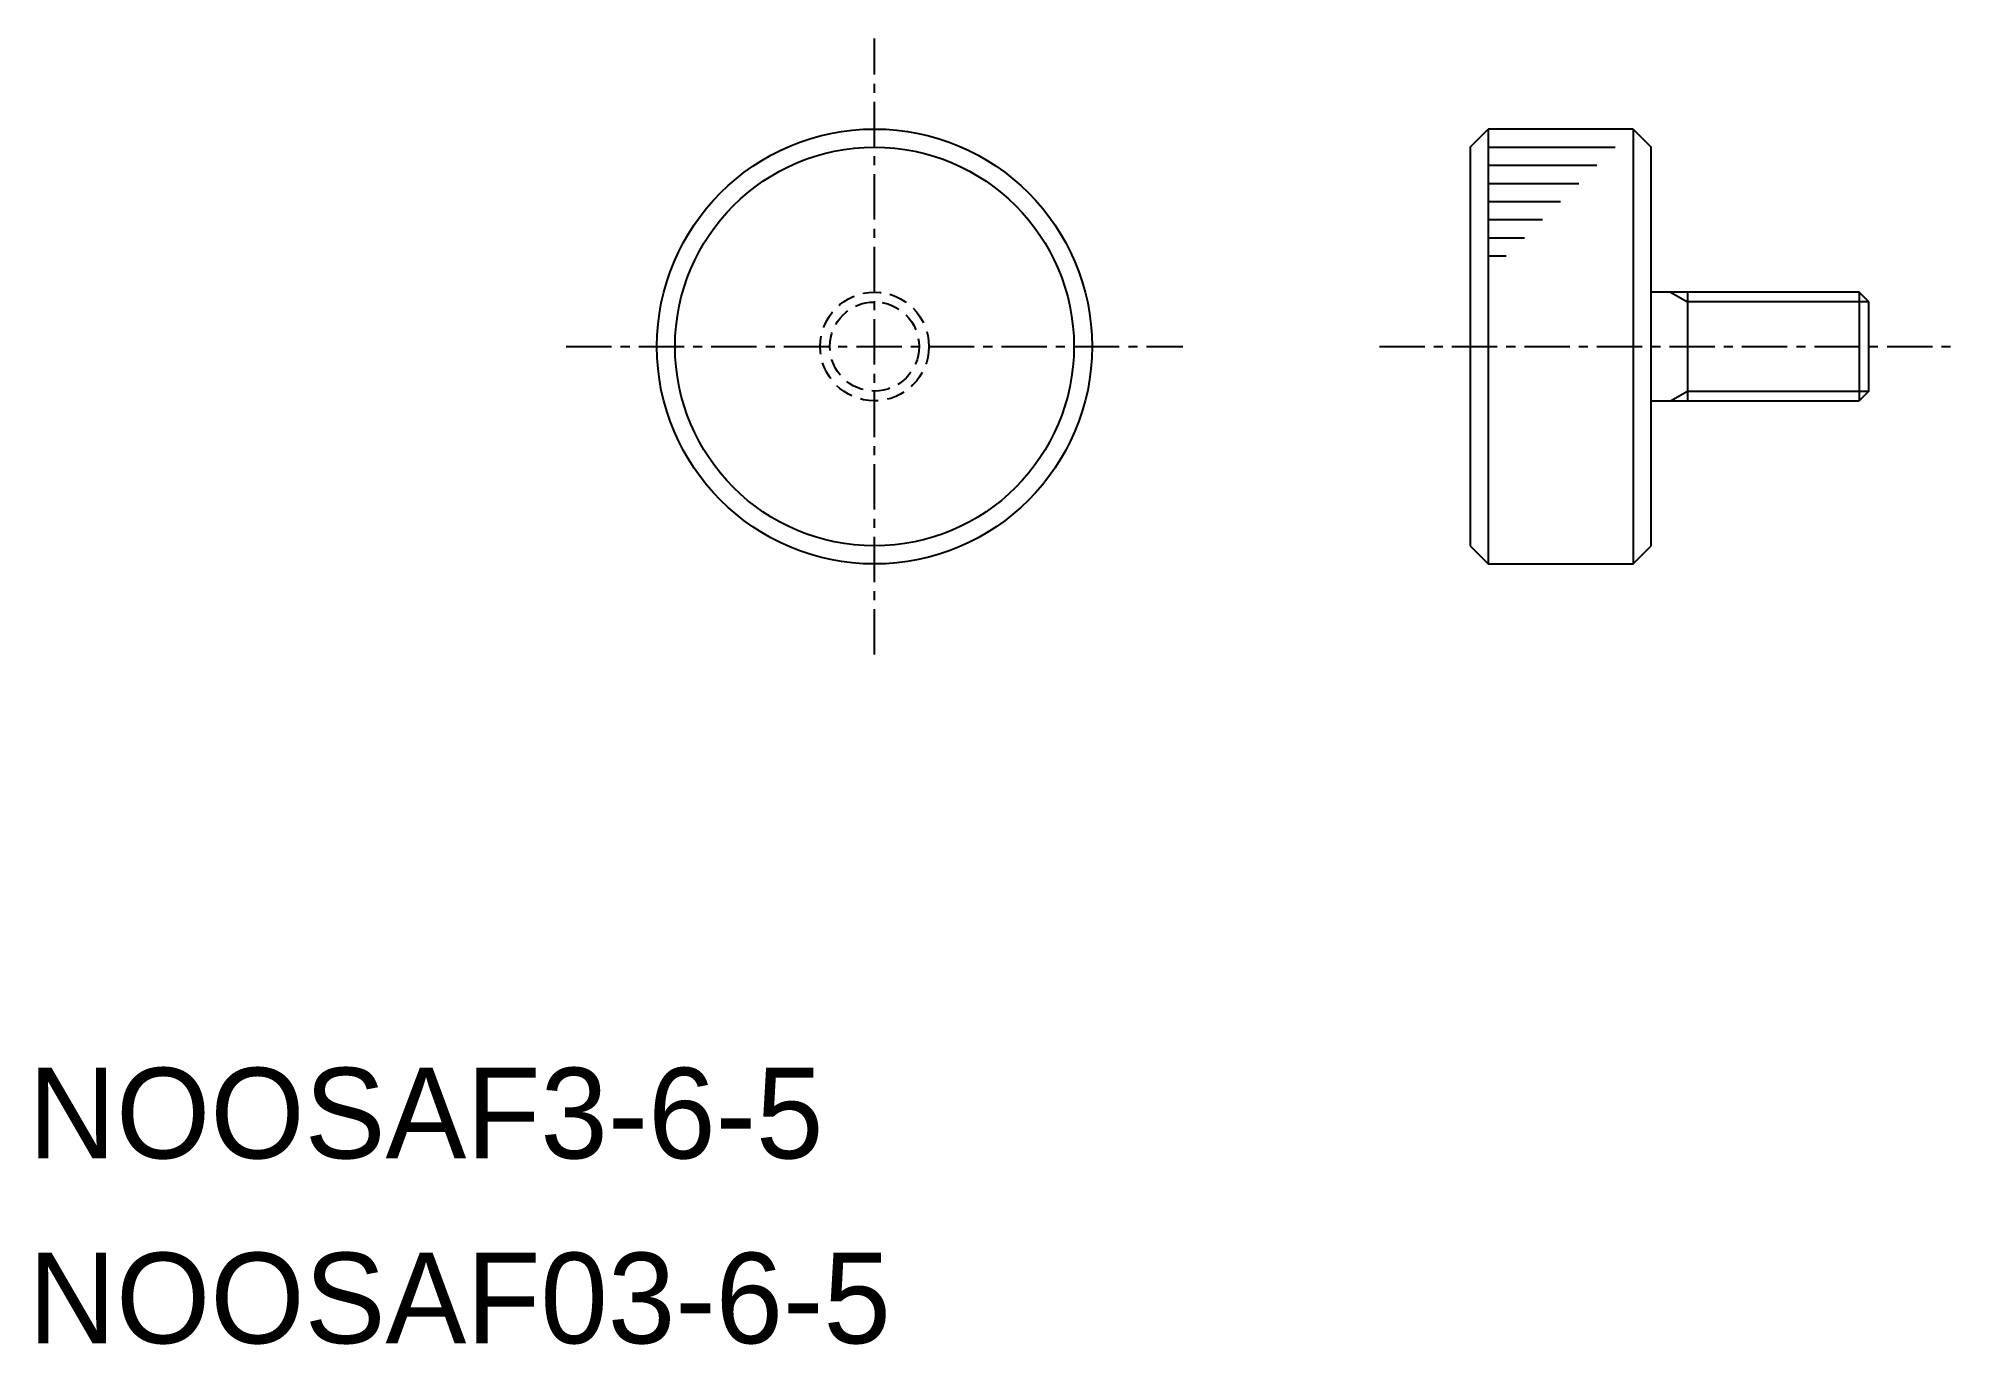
# Model space of a CAD drawing. Extents: x 0.3 to 53.2, y 0 to 36.
import ezdxf

# ---------------------------------------------------------------- set-up
doc = ezdxf.new("R2010")
doc.units = 0
doc.linetypes.add('CENTER', pattern=[2, 1.25, -0.25, 0.25, -0.25])
doc.linetypes.add('DASHED', pattern=[0.75, 0.5, -0.25])
doc.layers.get('0').update_dxf_attribs({"linetype": 'CONTINUOUS'})
doc.layers.add('CENTER', color=1, linetype='CENTER')

msp = doc.modelspace()

# ---------------------------------------------------------------- linework, layer by layer
at = {"color": 7, "linetype": 'CONTINUOUS'}
for p, q in [((39.75, 33), (40.25, 33.5)), ((40.25, 33.5), (40.25, 21.5)), ((44.25, 33.5), (40.25, 33.5)), ((44.25, 33.5), (44.25, 21.5)), ((44.25, 33.5), (44.75, 33)), ((39.75, 33), (39.75, 22)), ((40.25, 33), (43.75, 33)), ((44.75, 22), (44.75, 33)), ((40.25, 32.5), (43.25, 32.5)), ((40.25, 32), (42.75, 32)), ((40.25, 31.5), (42.25, 31.5)), ((40.25, 31), (41.75, 31)), ((40.25, 30.5), (41.25, 30.5)), ((40.25, 30), (40.75, 30)), ((50.479, 29), (44.75, 29)), ((45.75, 29), (45.75, 26)), ((50.75, 28.729), (50.479, 29)), ((50.479, 29), (50.479, 26)), ((50.75, 26.271), (50.75, 28.729)), ((44.75, 26), (50.479, 26)), ((50.75, 26.271), (50.479, 26)), ((39.75, 22), (40.25, 21.5)), ((44.25, 21.5), (44.75, 22)), ((40.25, 21.5), (44.25, 21.5))]:
    msp.add_line(p, q, dxfattribs=at)
at = {"color": 3, "linetype": 'CONTINUOUS'}
for p, q in [((45.281, 29), (45.75, 28.729)), ((50.75, 28.729), (45.75, 28.729)), ((45.281, 26), (45.75, 26.271)), ((45.75, 26.271), (50.75, 26.271))]:
    msp.add_line(p, q, dxfattribs=at)
at = {"color": 7, "linetype": 'CONTINUOUS'}
for radius in [6, 5.5]:
    msp.add_circle((23.329, 27.5), radius, dxfattribs=at)
at = {"color": 3, "linetype": 'DASHED'}
for radius in [1.5, 1.229]:
    msp.add_circle((23.329, 27.5), radius, dxfattribs=at)
at = {"layer": 'CENTER', "color": 1, "linetype": 'CENTER'}
for p, q in [((23.329, 19), (23.329, 36)), ((14.829, 27.5), (31.829, 27.5)), ((37.25, 27.5), (53.25, 27.5))]:
    msp.add_line(p, q, dxfattribs=at)

# ---------------------------------------------------------------- texts
at = {"color": 7, "linetype": 'CONTINUOUS'}
for s, p in [('NOOSAF3-6-5', (0, 5.101)), ('NOOSAF03-6-5', (0, 0))]:
    msp.add_text(s, height=2.5, dxfattribs=at).set_placement(p)

doc.saveas('drawing.dxf')
